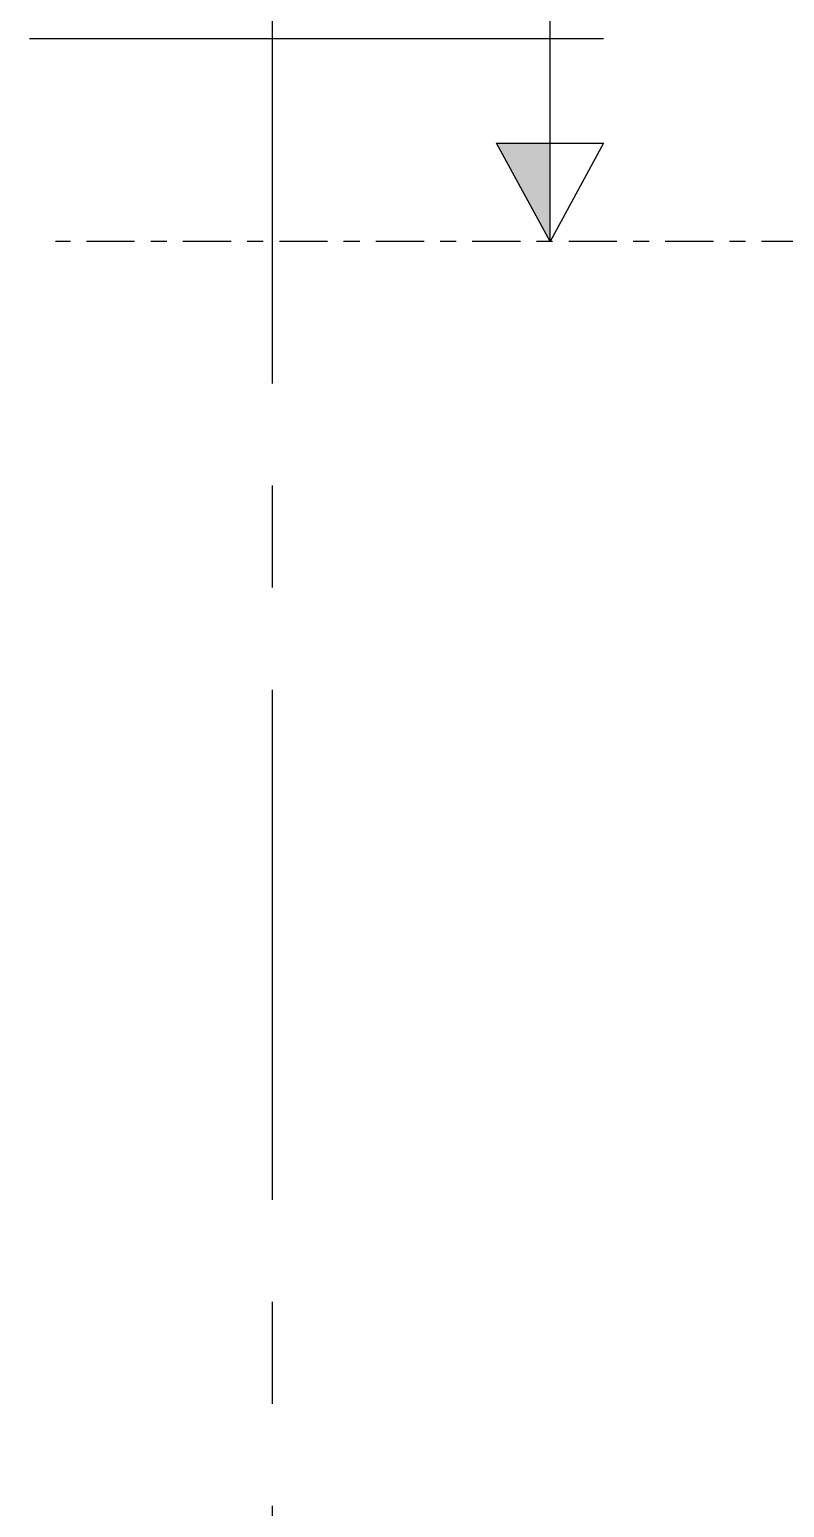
# Model space of a CAD drawing. Header units: millimetres. Extents: x 2368 to 8313, y 7493 to 11698.
# Drawn here: x 4049.3 to 4096.2, y 8974.5 to 9066.5 of the extents above; entities that cross this region are included whole.
import ezdxf

# ---------------------------------------------------------------- set-up
doc = ezdxf.new("R2010")
doc.units = ezdxf.units.MM
doc.linetypes.add('CENTER', pattern=[50.8, 31.75, -6.35, 6.35, -6.35])
doc.linetypes.add('XKITLINE03', pattern=[6, 3, -1, 1, -1])
doc.layers.add('3', color=120, linetype='Continuous')

msp = doc.modelspace()

# ---------------------------------------------------------------- linework, layer by layer
at = {"color": 6, "linetype": 'CENTER'}
msp.add_line((4064.3619, 8739.6288), (4064.3619, 9217.681), dxfattribs=at)
at = {"color": 4, "linetype": 'XKITLINE03'}
msp.add_line((4121.7873, 9053.2776), (4050.8584, 9053.2776), dxfattribs=at)
at = {"layer": '3'}
for p, q in [((4081.6243, 9053.2776), (4081.6243, 9069.222)), ((4084.9576, 9065.8887), (4049.2501, 9065.8887)), ((4078.2909, 9059.3887), (4084.9576, 9059.3887)), ((4081.6243, 9053.2776), (4078.2909, 9059.3887)), ((4084.9576, 9059.3887), (4081.6243, 9053.2776))]:
    msp.add_line(p, q, dxfattribs=at)
msp.add_solid([(4081.6243, 9053.2776), (4078.2909, 9059.3887), (4081.6243, 9059.3887)], dxfattribs=at)

doc.saveas('drawing.dxf')
